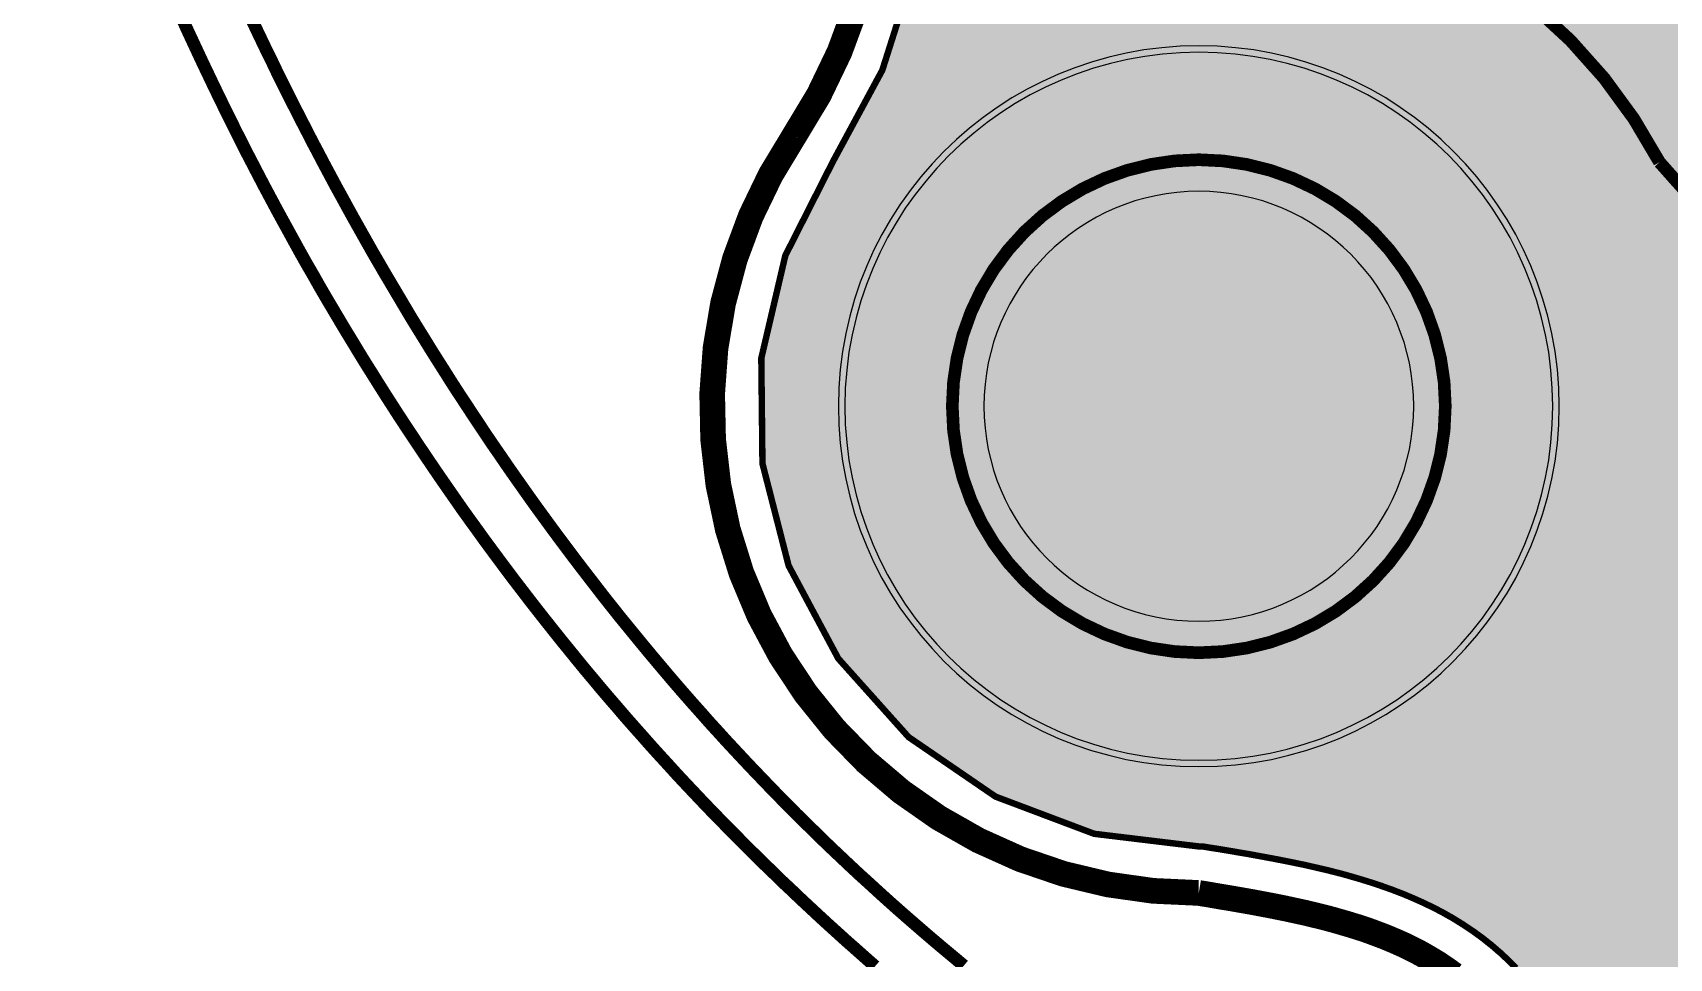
# Model space of a CAD drawing. Header units: millimetres. Extents: x -37.3 to 36.8, y -36.5 to 34.5.
# Drawn here: x -29.92 to -16.98, y -25.07 to -17.75 of the extents above; entities that cross this region are included whole.
import ezdxf

# ---------------------------------------------------------------- set-up
doc = ezdxf.new("R2010")
doc.units = ezdxf.units.MM
doc.header["$MEASUREMENT"] = 0
for name, color, linetype, true_color in [('Board-Outline-Layer', 7, 'Continuous', 0xc8a339), ('Bottom-Layer', 7, 'Continuous', 0x65a2e5), ('Bottom-Paste-Mask-Layer', 7, 'Continuous', 0x00c2c2), ('Bottom-Solder-Mask-Layer', 7, 'Continuous', 0x36846d), ('Document-Layer', 7, 'Continuous', 0xff9999), ('Hole-Layer', 7, 'Continuous', 0x8d7927), ('Multi-Layer', 7, 'Continuous', 0xc2c2c2), ('Top-Layer', 7, 'Continuous', 0xc26065), ('Top-Paste-Mask-Layer', 7, 'Continuous', 0xff00ff), ('Top-Solder-Mask-Layer', 7, 'Continuous', 0xb44a4c)]:
    doc.layers.add(name, color=color, linetype=linetype, true_color=true_color)

msp = doc.modelspace()

# ---------------------------------------------------------------- hatches: boundary and pattern name
at = {"layer": 'Bottom-Layer'}
for points in [[(-18.006, 25.358), (-17.963, 25.415), (-16.903, 25.415), (-16.786, 24.68), (-16.486, 23.999), (-16.023, 23.417), (-15.428, 22.971), (-14.738, 22.691), (-14, 22.596), (-13.262, 22.691), (-12.572, 22.971), (-11.977, 23.417), (-11.514, 23.999), (-11.214, 24.68), (-11.097, 25.415), (-8.718, 25.415), (-8.301, 25.321), (-7.875, 25.289), (7.875, 25.289), (8.301, 25.321), (8.718, 25.415), (11.097, 25.415), (11.214, 24.68), (11.514, 23.999), (11.977, 23.417), (12.572, 22.971), (13.262, 22.691), (14, 22.596), (14.738, 22.691), (15.428, 22.971), (16.023, 23.417), (16.486, 23.999), (16.786, 24.68), (16.903, 25.415), (17.963, 25.415), (18.006, 25.358), (18.009, 25.354), (18.013, 25.35), (18.062, 25.288), (18.066, 25.284), (18.07, 25.279), (18.121, 25.22), (18.125, 25.215), (18.129, 25.211), (18.182, 25.153), (18.186, 25.149), (18.191, 25.144), (18.245, 25.089), (18.25, 25.084), (18.255, 25.079), (18.312, 25.026), (18.317, 25.021), (18.323, 25.017), (18.381, 24.966), (18.387, 24.961), (18.393, 24.957), (18.453, 24.909), (18.459, 24.904), (18.465, 24.9), (18.527, 24.855), (18.533, 24.851), (18.539, 24.847), (18.603, 24.804), (18.608, 24.8), (18.614, 24.797), (18.68, 24.756), (18.685, 24.753), (18.691, 24.749), (18.759, 24.711), (18.764, 24.708), (18.769, 24.705), (18.838, 24.669), (18.843, 24.666), (18.848, 24.664), (18.919, 24.63), (18.924, 24.627), (18.929, 24.625), (19.001, 24.593), (19.006, 24.591), (19.01, 24.589), (19.084, 24.558), (19.088, 24.556), (19.092, 24.555), (19.167, 24.526), (19.171, 24.524), (19.175, 24.523), (19.252, 24.496), (19.255, 24.494), (19.259, 24.493), (19.337, 24.467), (19.34, 24.466), (19.344, 24.465), (19.422, 24.441), (19.425, 24.44), (19.428, 24.439), (19.508, 24.416), (19.511, 24.415), (19.514, 24.414), (19.594, 24.392), (19.597, 24.392), (19.6, 24.391), (19.681, 24.37), (19.683, 24.37), (19.686, 24.369), (19.768, 24.35), (19.77, 24.349), (19.772, 24.349), (19.855, 24.33), (19.857, 24.33), (19.859, 24.329), (19.943, 24.312), (19.944, 24.311), (19.946, 24.311), (20.03, 24.294), (20.118, 24.277), (20.205, 24.261), (20.292, 24.245), (20.38, 24.23), (20.467, 24.215), (20.553, 24.201), (20.63, 24.189), (20.665, 24.183), (20.7, 24.182), (21.528, 24.082), (22.308, 23.788), (22.996, 23.317), (23.552, 22.696), (23.945, 21.961), (24.152, 21.153), (24.161, 20.32), (23.971, 19.508), (23.594, 18.764), (23.204, 18.042), (22.955, 17.259), (22.858, 16.443), (22.915, 15.624), (23.125, 14.829), (23.479, 14.088), (24.583, 12.059), (25.512, 9.944), (26.259, 7.759), (26.566, 7.064), (27.04, 6.469), (27.648, 6.014), (28.352, 5.729), (29.106, 5.632), (29.328, 5.632), (29.833, 5.552), (30.287, 5.32), (30.648, 4.959), (30.88, 4.504), (30.96, 4), (30.96, -4), (30.88, -4.504), (30.648, -4.959), (30.287, -5.32), (29.833, -5.552), (29.328, -5.632), (29.106, -5.632), (28.352, -5.729), (27.648, -6.014), (27.04, -6.469), (26.566, -7.064), (26.259, -7.759), (25.512, -9.944), (24.583, -12.059), (23.479, -14.088), (23.125, -14.829), (22.915, -15.624), (22.858, -16.443), (22.955, -17.259), (23.204, -18.042), (23.594, -18.764), (23.971, -19.508), (24.161, -20.32), (24.152, -21.153), (23.945, -21.961), (23.552, -22.696), (22.996, -23.317), (22.308, -23.788), (21.528, -24.082), (20.7, -24.182), (20.665, -24.183), (20.63, -24.189), (20.555, -24.201), (20.468, -24.215), (20.381, -24.23), (20.294, -24.245), (20.207, -24.261), (20.12, -24.277), (20.033, -24.293), (19.946, -24.311), (19.944, -24.311), (19.942, -24.312), (19.859, -24.329), (19.857, -24.33), (19.855, -24.33), (19.772, -24.349), (19.77, -24.349), (19.768, -24.35), (19.686, -24.369), (19.683, -24.37), (19.681, -24.371), (19.6, -24.391), (19.597, -24.392), (19.594, -24.393), (19.514, -24.414), (19.511, -24.415), (19.508, -24.416), (19.428, -24.439), (19.425, -24.44), (19.422, -24.441), (19.343, -24.465), (19.34, -24.466), (19.336, -24.467), (19.259, -24.493), (19.255, -24.494), (19.251, -24.496), (19.175, -24.523), (19.171, -24.524), (19.167, -24.526), (19.092, -24.555), (19.088, -24.556), (19.083, -24.558), (19.01, -24.589), (19.005, -24.591), (19.001, -24.593), (18.928, -24.625), (18.924, -24.627), (18.919, -24.63), (18.848, -24.664), (18.843, -24.667), (18.838, -24.669), (18.769, -24.706), (18.763, -24.708), (18.758, -24.711), (18.69, -24.75), (18.685, -24.753), (18.68, -24.756), (18.614, -24.797), (18.608, -24.8), (18.602, -24.804), (18.538, -24.847), (18.532, -24.851), (18.527, -24.855), (18.464, -24.9), (18.458, -24.905), (18.453, -24.909), (18.392, -24.957), (18.386, -24.962), (18.381, -24.967), (18.322, -25.017), (18.317, -25.022), (18.311, -25.027), (18.255, -25.08), (18.25, -25.084), (18.245, -25.089), (18.19, -25.144), (18.186, -25.149), (18.182, -25.154), (18.129, -25.211), (18.125, -25.216), (18.121, -25.22), (18.069, -25.28), (18.066, -25.284), (18.062, -25.288), (18.012, -25.35), (18.009, -25.354), (18.006, -25.358), (17.958, -25.422), (17.955, -25.426), (17.952, -25.429), (17.905, -25.495), (17.903, -25.498), (17.9, -25.502), (17.855, -25.569), (17.853, -25.572), (17.85, -25.575), (17.806, -25.644), (17.804, -25.647), (17.802, -25.65), (17.759, -25.72), (17.757, -25.723), (17.756, -25.726), (17.713, -25.797), (17.712, -25.799), (17.71, -25.802), (17.669, -25.874), (17.668, -25.876), (17.667, -25.879), (17.626, -25.952), (17.625, -25.954), (17.624, -25.956), (17.585, -26.03), (17.584, -26.032), (17.583, -26.034), (17.544, -26.109), (17.504, -26.187), (17.465, -26.266), (17.426, -26.345), (17.388, -26.423), (17.35, -26.502), (17.312, -26.581), (17.304, -26.6), (17.297, -26.62), (16.95, -27.349), (16.445, -27.978), (15.809, -28.475), (15.076, -28.811), (14.284, -28.97), (13.478, -28.942), (12.699, -28.73), (11.991, -28.343), (11.39, -27.804), (10.805, -27.253), (10.128, -26.818), (9.383, -26.515), (8.596, -26.354), (7.792, -26.339), (6.999, -26.472), (5.027, -26.916), (3.027, -27.214), (1.011, -27.363), (-1.011, -27.363), (-3.027, -27.214), (-5.027, -26.916), (-6.999, -26.472), (-7.792, -26.339), (-8.596, -26.354), (-9.383, -26.515), (-10.128, -26.818), (-10.805, -27.253), (-11.39, -27.804), (-11.991, -28.343), (-12.699, -28.73), (-13.478, -28.942), (-14.284, -28.97), (-15.076, -28.811), (-15.809, -28.475), (-16.445, -27.978), (-16.95, -27.349), (-17.297, -26.62), (-17.304, -26.6), (-17.312, -26.581), (-17.35, -26.503), (-17.387, -26.424), (-17.425, -26.346), (-17.464, -26.268), (-17.502, -26.19), (-17.542, -26.112), (-17.583, -26.034), (-17.584, -26.032), (-17.585, -26.03), (-17.624, -25.956), (-17.625, -25.954), (-17.626, -25.952), (-17.667, -25.878), (-17.668, -25.876), (-17.669, -25.874), (-17.711, -25.802), (-17.712, -25.799), (-17.714, -25.796), (-17.756, -25.725), (-17.757, -25.722), (-17.759, -25.72), (-17.802, -25.65), (-17.804, -25.647), (-17.806, -25.644), (-17.851, -25.575), (-17.853, -25.572), (-17.855, -25.568), (-17.901, -25.502), (-17.903, -25.498), (-17.906, -25.494), (-17.952, -25.429), (-17.955, -25.425), (-17.958, -25.421), (-18.006, -25.358), (-18.009, -25.354), (-18.013, -25.35), (-18.062, -25.288), (-18.066, -25.284), (-18.07, -25.279), (-18.121, -25.22), (-18.125, -25.215), (-18.129, -25.211), (-18.182, -25.153), (-18.186, -25.149), (-18.191, -25.144), (-18.245, -25.089), (-18.25, -25.084), (-18.255, -25.079), (-18.312, -25.026), (-18.317, -25.021), (-18.323, -25.017), (-18.381, -24.966), (-18.387, -24.961), (-18.393, -24.957), (-18.453, -24.909), (-18.459, -24.904), (-18.465, -24.9), (-18.527, -24.855), (-18.533, -24.851), (-18.539, -24.847), (-18.603, -24.804), (-18.608, -24.8), (-18.614, -24.797), (-18.68, -24.756), (-18.685, -24.753), (-18.691, -24.749), (-18.759, -24.711), (-18.764, -24.708), (-18.769, -24.705), (-18.838, -24.669), (-18.843, -24.666), (-18.848, -24.664), (-18.919, -24.63), (-18.924, -24.627), (-18.929, -24.625), (-19.001, -24.593), (-19.006, -24.591), (-19.01, -24.589), (-19.084, -24.558), (-19.088, -24.556), (-19.092, -24.555), (-19.167, -24.526), (-19.171, -24.524), (-19.175, -24.523), (-19.252, -24.496), (-19.255, -24.494), (-19.259, -24.493), (-19.337, -24.467), (-19.34, -24.466), (-19.344, -24.465), (-19.422, -24.441), (-19.425, -24.44), (-19.428, -24.439), (-19.508, -24.416), (-19.511, -24.415), (-19.514, -24.414), (-19.594, -24.392), (-19.597, -24.392), (-19.6, -24.391), (-19.681, -24.37), (-19.683, -24.37), (-19.686, -24.369), (-19.768, -24.35), (-19.77, -24.349), (-19.772, -24.349), (-19.855, -24.33), (-19.857, -24.33), (-19.859, -24.329), (-19.943, -24.312), (-19.944, -24.311), (-19.946, -24.311), (-20.03, -24.294), (-20.118, -24.277), (-20.205, -24.261), (-20.292, -24.245), (-20.38, -24.23), (-20.467, -24.215), (-20.553, -24.201), (-20.63, -24.189), (-20.665, -24.183), (-20.7, -24.182), (-21.528, -24.082), (-22.308, -23.788), (-22.996, -23.317), (-23.552, -22.696), (-23.945, -21.961), (-24.152, -21.153), (-24.161, -20.32), (-23.971, -19.508), (-23.594, -18.764), (-23.204, -18.042), (-22.955, -17.259), (-22.858, -16.443), (-22.915, -15.624), (-23.125, -14.829), (-23.479, -14.088), (-24.583, -12.059), (-25.512, -9.944), (-26.259, -7.759), (-26.566, -7.064), (-27.04, -6.469), (-27.648, -6.014), (-28.352, -5.729), (-29.106, -5.632), (-29.328, -5.632), (-29.833, -5.552), (-30.287, -5.32), (-30.648, -4.959), (-30.88, -4.504), (-30.96, -4), (-30.96, 4), (-30.88, 4.504), (-30.648, 4.959), (-30.287, 5.32), (-29.833, 5.552), (-29.328, 5.632), (-29.106, 5.632), (-28.352, 5.729), (-27.648, 6.014), (-27.04, 6.469), (-26.566, 7.064), (-26.259, 7.759), (-25.512, 9.944), (-24.583, 12.059), (-23.479, 14.088), (-23.125, 14.829), (-22.915, 15.624), (-22.858, 16.443), (-22.955, 17.259), (-23.204, 18.042), (-23.594, 18.764), (-23.971, 19.508), (-24.161, 20.32), (-24.152, 21.153), (-23.945, 21.961), (-23.552, 22.696), (-22.996, 23.317), (-22.308, 23.788), (-21.528, 24.082), (-20.7, 24.182), (-20.665, 24.183), (-20.63, 24.189), (-20.555, 24.201), (-20.468, 24.215), (-20.381, 24.23), (-20.294, 24.245), (-20.207, 24.261), (-20.12, 24.277), (-20.033, 24.293), (-19.946, 24.311), (-19.944, 24.311), (-19.943, 24.312), (-19.859, 24.329), (-19.857, 24.33), (-19.855, 24.33), (-19.772, 24.349), (-19.77, 24.349), (-19.768, 24.35), (-19.686, 24.369), (-19.683, 24.37), (-19.681, 24.37), (-19.6, 24.391), (-19.597, 24.392), (-19.594, 24.392), (-19.514, 24.414), (-19.511, 24.415), (-19.508, 24.416), (-19.428, 24.439), (-19.425, 24.44), (-19.422, 24.441), (-19.343, 24.465), (-19.34, 24.466), (-19.336, 24.467), (-19.259, 24.493), (-19.255, 24.494), (-19.251, 24.496), (-19.175, 24.523), (-19.171, 24.524), (-19.167, 24.526), (-19.092, 24.555), (-19.088, 24.556), (-19.083, 24.558), (-19.01, 24.589), (-19.005, 24.591), (-19.001, 24.593), (-18.928, 24.625), (-18.924, 24.627), (-18.919, 24.63), (-18.848, 24.664), (-18.843, 24.667), (-18.838, 24.669), (-18.769, 24.706), (-18.763, 24.708), (-18.758, 24.711), (-18.69, 24.75), (-18.685, 24.753), (-18.68, 24.756), (-18.614, 24.797), (-18.608, 24.8), (-18.602, 24.804), (-18.538, 24.847), (-18.532, 24.851), (-18.527, 24.855), (-18.464, 24.9), (-18.458, 24.905), (-18.453, 24.909), (-18.392, 24.957), (-18.386, 24.962), (-18.381, 24.967), (-18.322, 25.017), (-18.317, 25.022), (-18.311, 25.027), (-18.255, 25.08), (-18.25, 25.084), (-18.245, 25.089), (-18.19, 25.144), (-18.186, 25.149), (-18.182, 25.154), (-18.129, 25.211), (-18.125, 25.216), (-18.121, 25.22), (-18.069, 25.28), (-18.066, 25.284), (-18.062, 25.288), (-18.012, 25.35), (-18.009, 25.354)], [(-23.5, -20.7, 1), (-17.9, -20.7, 1)]]:
    msp.add_hatch(color=256, dxfattribs=at).paths.add_polyline_path(points)
at = {"layer": 'Bottom-Paste-Mask-Layer'}
msp.add_hatch(color=256, dxfattribs=at).paths.add_polyline_path([(-23.5, -20.7, 1), (-17.9, -20.7, 1)])
at = {"layer": 'Bottom-Solder-Mask-Layer'}
msp.add_hatch(color=256, dxfattribs=at).paths.add_polyline_path([(-23.551, -20.7, 1), (-17.849, -20.7, 1)])
at = {"layer": 'Hole-Layer'}
msp.add_hatch(color=256, dxfattribs=at).paths.add_polyline_path([(-22.4, -20.7, 1), (-19, -20.7, 1)])
at = {"layer": 'Multi-Layer'}
msp.add_hatch(color=256, dxfattribs=at).paths.add_polyline_path([(-23.5, -20.7, 1), (-17.9, -20.7, 1)])
msp.add_hatch(color=256, dxfattribs=at).paths.add_polyline_path([(-23.5, -20.7, 1), (-17.9, -20.7, 1)])
msp.add_hatch(color=256, dxfattribs=at).paths.add_polyline_path([(-23.5, -20.7, 1), (-17.9, -20.7, 1)])
at = {"layer": 'Top-Layer'}
msp.add_hatch(color=256, dxfattribs=at).paths.add_polyline_path([(-23.5, -20.7, 1), (-17.9, -20.7, 1)])
at = {"layer": 'Top-Paste-Mask-Layer'}
msp.add_hatch(color=256, dxfattribs=at).paths.add_polyline_path([(-23.5, -20.7, 1), (-17.9, -20.7, 1)])
at = {"layer": 'Top-Solder-Mask-Layer'}
msp.add_hatch(color=256, dxfattribs=at).paths.add_polyline_path([(-23.551, -20.7, 1), (-17.849, -20.7, 1)])

# ---------------------------------------------------------------- linework, layer by layer
at = {"layer": 'Board-Outline-Layer', "const_width": 0.203}
for points in [[(-23.9, -18.56, 0.29), (-23.795, -14.278)], [(-23.9, -18.56, 0.6), (-20.7, -24.55)]]:
    msp.add_lwpolyline(points, format="xyb", dxfattribs=at)
msp.add_lwpolyline([(-20.7, -24.55), (-20.614, -24.564), (-20.528, -24.579), (-20.443, -24.593), (-20.357, -24.608), (-20.272, -24.623), (-20.187, -24.639), (-20.103, -24.655), (-20.019, -24.672), (-19.936, -24.69), (-19.853, -24.708), (-19.771, -24.728), (-19.69, -24.748), (-19.61, -24.77), (-19.531, -24.793), (-19.452, -24.817), (-19.375, -24.842), (-19.299, -24.87), (-19.225, -24.898), (-19.151, -24.929), (-19.079, -24.961), (-19.009, -24.995), (-18.94, -25.031), (-18.873, -25.07), (-18.807, -25.11), (-18.743, -25.153), (-18.681, -25.198)], dxfattribs=at)
at = {"layer": 'Bottom-Layer', "const_width": 1.016}
msp.add_lwpolyline([(-19.2, -11.085, 0.132), (-11.085, -19.2)], format="xyb", dxfattribs=at)
at = {"layer": 'Bottom-Layer', "const_width": 0.0508}
msp.add_lwpolyline([(-18.191, -25.144), (-18.245, -25.089), (-18.25, -25.084), (-18.255, -25.079), (-18.312, -25.026), (-18.317, -25.021), (-18.323, -25.017), (-18.381, -24.966), (-18.387, -24.961), (-18.393, -24.957), (-18.453, -24.909), (-18.459, -24.904), (-18.465, -24.9), (-18.527, -24.855), (-18.533, -24.851), (-18.539, -24.847), (-18.603, -24.804), (-18.608, -24.8), (-18.614, -24.797), (-18.68, -24.756), (-18.685, -24.753), (-18.691, -24.749), (-18.759, -24.711), (-18.764, -24.708), (-18.769, -24.705), (-18.838, -24.669), (-18.843, -24.666), (-18.848, -24.664), (-18.919, -24.63), (-18.924, -24.627), (-18.929, -24.625), (-19.001, -24.593), (-19.006, -24.591), (-19.01, -24.589), (-19.084, -24.558), (-19.088, -24.556), (-19.092, -24.555), (-19.167, -24.526), (-19.171, -24.524), (-19.175, -24.523), (-19.252, -24.496), (-19.255, -24.494), (-19.259, -24.493), (-19.337, -24.467), (-19.34, -24.466), (-19.344, -24.465), (-19.422, -24.441), (-19.425, -24.44), (-19.428, -24.439), (-19.508, -24.416), (-19.511, -24.415), (-19.514, -24.414), (-19.594, -24.392), (-19.597, -24.392), (-19.6, -24.391), (-19.681, -24.37), (-19.683, -24.37), (-19.686, -24.369), (-19.768, -24.35), (-19.77, -24.349), (-19.772, -24.349), (-19.855, -24.33), (-19.857, -24.33), (-19.859, -24.329), (-19.943, -24.312), (-19.944, -24.311), (-19.946, -24.311), (-20.03, -24.294), (-20.118, -24.277), (-20.205, -24.261), (-20.292, -24.245), (-20.38, -24.23), (-20.467, -24.215), (-20.553, -24.201), (-20.63, -24.189), (-20.665, -24.183), (-20.7, -24.182), (-21.528, -24.082), (-22.308, -23.788), (-22.996, -23.317), (-23.552, -22.696), (-23.945, -21.961), (-24.152, -21.153), (-24.161, -20.32), (-23.971, -19.508), (-23.594, -18.764), (-23.204, -18.042), (-22.955, -17.259)], dxfattribs=at)
at = {"layer": 'Bottom-Layer'}
msp.add_lwpolyline([(-23.5, -20.7, 1), (-17.9, -20.7), (-17.9, -20.7, 1), (-23.5, -20.7)], format="xyb", dxfattribs=at)
at = {"layer": 'Bottom-Paste-Mask-Layer'}
msp.add_lwpolyline([(-23.5, -20.7, 1), (-17.9, -20.7), (-17.9, -20.7, 1), (-23.5, -20.7)], format="xyb", dxfattribs=at)
at = {"layer": 'Bottom-Solder-Mask-Layer'}
msp.add_lwpolyline([(-23.551, -20.7, 1), (-17.849, -20.7), (-17.849, -20.7, 1), (-23.551, -20.7)], format="xyb", dxfattribs=at)
at = {"layer": 'Document-Layer'}
for points, const_width in [([(-23, 0, 1), (23, 0, 1)], 0.0254), ([(-20.5, 0, 1), (20.5, 0, 1)], 0.0254), ([(-18.75, -20.7, -1), (-22.65, -20.7, -1)], 0.1)]:
    msp.add_lwpolyline(points, format="xyb", close=True, dxfattribs=dict(at, const_width=const_width))
at = {"layer": 'Document-Layer', "const_width": 0.1}
msp.add_lwpolyline([(-17.055, -18.77, 0.299), (-21.018, -16.587)], format="xyb", dxfattribs=at)
for points in [[(-28.748, -17.621), (-28.707, -17.712), (-28.665, -17.802), (-28.623, -17.892), (-28.581, -17.982), (-28.538, -18.072), (-28.495, -18.162), (-28.452, -18.251), (-28.408, -18.341), (-28.364, -18.43), (-28.32, -18.519), (-28.275, -18.608), (-28.23, -18.697), (-28.184, -18.785), (-28.138, -18.874), (-28.092, -18.962), (-28.045, -19.05), (-27.998, -19.138), (-27.95, -19.226), (-27.902, -19.313), (-27.854, -19.401), (-27.806, -19.488), (-27.757, -19.575), (-27.707, -19.661), (-27.658, -19.748), (-27.608, -19.834), (-27.557, -19.92), (-27.506, -20.006), (-27.455, -20.092), (-27.403, -20.177), (-27.351, -20.263), (-27.299, -20.348), (-27.246, -20.432), (-27.193, -20.517), (-27.14, -20.601), (-27.086, -20.685), (-27.032, -20.769), (-26.977, -20.853), (-26.922, -20.936), (-26.867, -21.019), (-26.811, -21.102), (-26.755, -21.185), (-26.699, -21.267), (-26.642, -21.349), (-26.585, -21.431), (-26.528, -21.513), (-26.47, -21.594), (-26.411, -21.675), (-26.353, -21.756), (-26.294, -21.836), (-26.234, -21.917), (-26.175, -21.996), (-26.115, -22.076), (-26.054, -22.155), (-25.993, -22.235), (-25.932, -22.313), (-25.87, -22.392), (-25.808, -22.47), (-25.746, -22.548), (-25.683, -22.625), (-25.62, -22.703), (-25.557, -22.78), (-25.493, -22.856), (-25.429, -22.933), (-25.364, -23.009), (-25.299, -23.084), (-25.234, -23.16), (-25.168, -23.235), (-25.102, -23.309), (-25.036, -23.384), (-24.969, -23.458), (-24.902, -23.531), (-24.835, -23.605), (-24.767, -23.678), (-24.699, -23.75), (-24.63, -23.823), (-24.561, -23.895), (-24.492, -23.966), (-24.422, -24.037), (-24.352, -24.108), (-24.282, -24.179), (-24.211, -24.249), (-24.14, -24.319), (-24.068, -24.388), (-23.997, -24.458), (-23.924, -24.526), (-23.852, -24.595), (-23.779, -24.663), (-23.706, -24.731), (-23.633, -24.798), (-23.559, -24.865), (-23.485, -24.932), (-23.41, -24.998), (-23.336, -25.064), (-23.261, -25.13)], [(-22.559, -25.125), (-22.635, -25.061), (-22.712, -24.997), (-22.788, -24.933), (-22.864, -24.868), (-22.939, -24.803), (-23.014, -24.738), (-23.089, -24.672), (-23.163, -24.606), (-23.237, -24.539), (-23.31, -24.472), (-23.384, -24.405), (-23.457, -24.337), (-23.529, -24.269), (-23.601, -24.201), (-23.673, -24.132), (-23.744, -24.062), (-23.815, -23.993), (-23.886, -23.923), (-23.956, -23.852), (-24.026, -23.781), (-24.095, -23.71), (-24.164, -23.638), (-24.233, -23.566), (-24.301, -23.494), (-24.369, -23.421), (-24.437, -23.348), (-24.504, -23.274), (-24.571, -23.201), (-24.637, -23.126), (-24.703, -23.052), (-24.769, -22.977), (-24.834, -22.902), (-24.899, -22.826), (-24.963, -22.75), (-25.027, -22.674), (-25.091, -22.597), (-25.154, -22.52), (-25.217, -22.443), (-25.28, -22.366), (-25.342, -22.288), (-25.404, -22.21), (-25.465, -22.131), (-25.526, -22.052), (-25.587, -21.973), (-25.647, -21.894), (-25.707, -21.814), (-25.767, -21.734), (-25.826, -21.654), (-25.885, -21.573), (-25.944, -21.492), (-26.002, -21.411), (-26.059, -21.33), (-26.117, -21.248), (-26.174, -21.166), (-26.23, -21.084), (-26.287, -21.002), (-26.343, -20.919), (-26.398, -20.836), (-26.453, -20.753), (-26.508, -20.669), (-26.563, -20.586), (-26.617, -20.502), (-26.67, -20.418), (-26.724, -20.333), (-26.777, -20.249), (-26.829, -20.164), (-26.882, -20.079), (-26.934, -19.994), (-26.985, -19.908), (-27.036, -19.822), (-27.087, -19.736), (-27.138, -19.65), (-27.188, -19.564), (-27.238, -19.478), (-27.287, -19.391), (-27.336, -19.304), (-27.385, -19.217), (-27.433, -19.13), (-27.481, -19.042), (-27.529, -18.955), (-27.576, -18.867), (-27.623, -18.779), (-27.669, -18.691), (-27.716, -18.603), (-27.761, -18.514), (-27.807, -18.426), (-27.852, -18.337), (-27.897, -18.248), (-27.942, -18.159), (-27.986, -18.07), (-28.029, -17.98), (-28.073, -17.891), (-28.116, -17.801), (-28.159, -17.711), (-28.201, -17.621)], [(-16.866, -18.982), (-16.929, -18.912), (-16.992, -18.841), (-17.055, -18.77)]]:
    msp.add_lwpolyline(points, dxfattribs=at)
at = {"layer": 'Hole-Layer'}
msp.add_lwpolyline([(-22.4, -20.7, 1), (-19, -20.7), (-19, -20.7, 1), (-22.4, -20.7)], format="xyb", dxfattribs=at)
at = {"layer": 'Multi-Layer'}
msp.add_lwpolyline([(-23.5, -20.7, 1), (-17.9, -20.7), (-17.9, -20.7, 1), (-23.5, -20.7)], format="xyb", dxfattribs=at)
msp.add_lwpolyline([(-23.5, -20.7, 1), (-17.9, -20.7), (-17.9, -20.7, 1), (-23.5, -20.7)], format="xyb", dxfattribs=at)
msp.add_lwpolyline([(-23.5, -20.7, 1), (-17.9, -20.7), (-17.9, -20.7, 1), (-23.5, -20.7)], format="xyb", dxfattribs=at)
at = {"layer": 'Top-Layer', "const_width": 0.0508}
msp.add_lwpolyline([(-18.191, -25.144), (-18.245, -25.089), (-18.25, -25.084), (-18.255, -25.079), (-18.312, -25.026), (-18.317, -25.021), (-18.323, -25.017), (-18.381, -24.966), (-18.387, -24.961), (-18.393, -24.957), (-18.453, -24.909), (-18.459, -24.904), (-18.465, -24.9), (-18.527, -24.855), (-18.533, -24.851), (-18.539, -24.847), (-18.603, -24.804), (-18.608, -24.8), (-18.614, -24.797), (-18.68, -24.756), (-18.685, -24.753), (-18.691, -24.749), (-18.759, -24.711), (-18.764, -24.708), (-18.769, -24.705), (-18.838, -24.669), (-18.843, -24.666), (-18.848, -24.664), (-18.919, -24.63), (-18.924, -24.627), (-18.929, -24.625), (-19.001, -24.593), (-19.006, -24.591), (-19.01, -24.589), (-19.084, -24.558), (-19.088, -24.556), (-19.092, -24.555), (-19.167, -24.526), (-19.171, -24.524), (-19.175, -24.523), (-19.252, -24.496), (-19.255, -24.494), (-19.259, -24.493), (-19.337, -24.467), (-19.34, -24.466), (-19.344, -24.465), (-19.422, -24.441), (-19.425, -24.44), (-19.428, -24.439), (-19.508, -24.416), (-19.511, -24.415), (-19.514, -24.414), (-19.594, -24.392), (-19.597, -24.392), (-19.6, -24.391), (-19.681, -24.37), (-19.683, -24.37), (-19.686, -24.369), (-19.768, -24.35), (-19.77, -24.349), (-19.772, -24.349), (-19.855, -24.33), (-19.857, -24.33), (-19.859, -24.329), (-19.943, -24.312), (-19.944, -24.311), (-19.946, -24.311), (-20.03, -24.294), (-20.118, -24.277), (-20.205, -24.261), (-20.292, -24.245), (-20.38, -24.23), (-20.467, -24.215), (-20.553, -24.201), (-20.63, -24.189), (-20.665, -24.183), (-20.7, -24.182), (-21.528, -24.082), (-22.308, -23.788), (-22.996, -23.317), (-23.552, -22.696), (-23.945, -21.961), (-24.152, -21.153), (-24.161, -20.32), (-23.971, -19.508), (-23.594, -18.764), (-23.204, -18.042), (-22.955, -17.259)], dxfattribs=at)
at = {"layer": 'Top-Layer'}
msp.add_lwpolyline([(-23.5, -20.7, 1), (-17.9, -20.7), (-17.9, -20.7, 1), (-23.5, -20.7)], format="xyb", dxfattribs=at)
at = {"layer": 'Top-Paste-Mask-Layer'}
msp.add_lwpolyline([(-23.5, -20.7, 1), (-17.9, -20.7), (-17.9, -20.7, 1), (-23.5, -20.7)], format="xyb", dxfattribs=at)
at = {"layer": 'Top-Solder-Mask-Layer'}
msp.add_lwpolyline([(-23.551, -20.7, 1), (-17.849, -20.7), (-17.849, -20.7, 1), (-23.551, -20.7)], format="xyb", dxfattribs=at)

doc.saveas('drawing.dxf')
